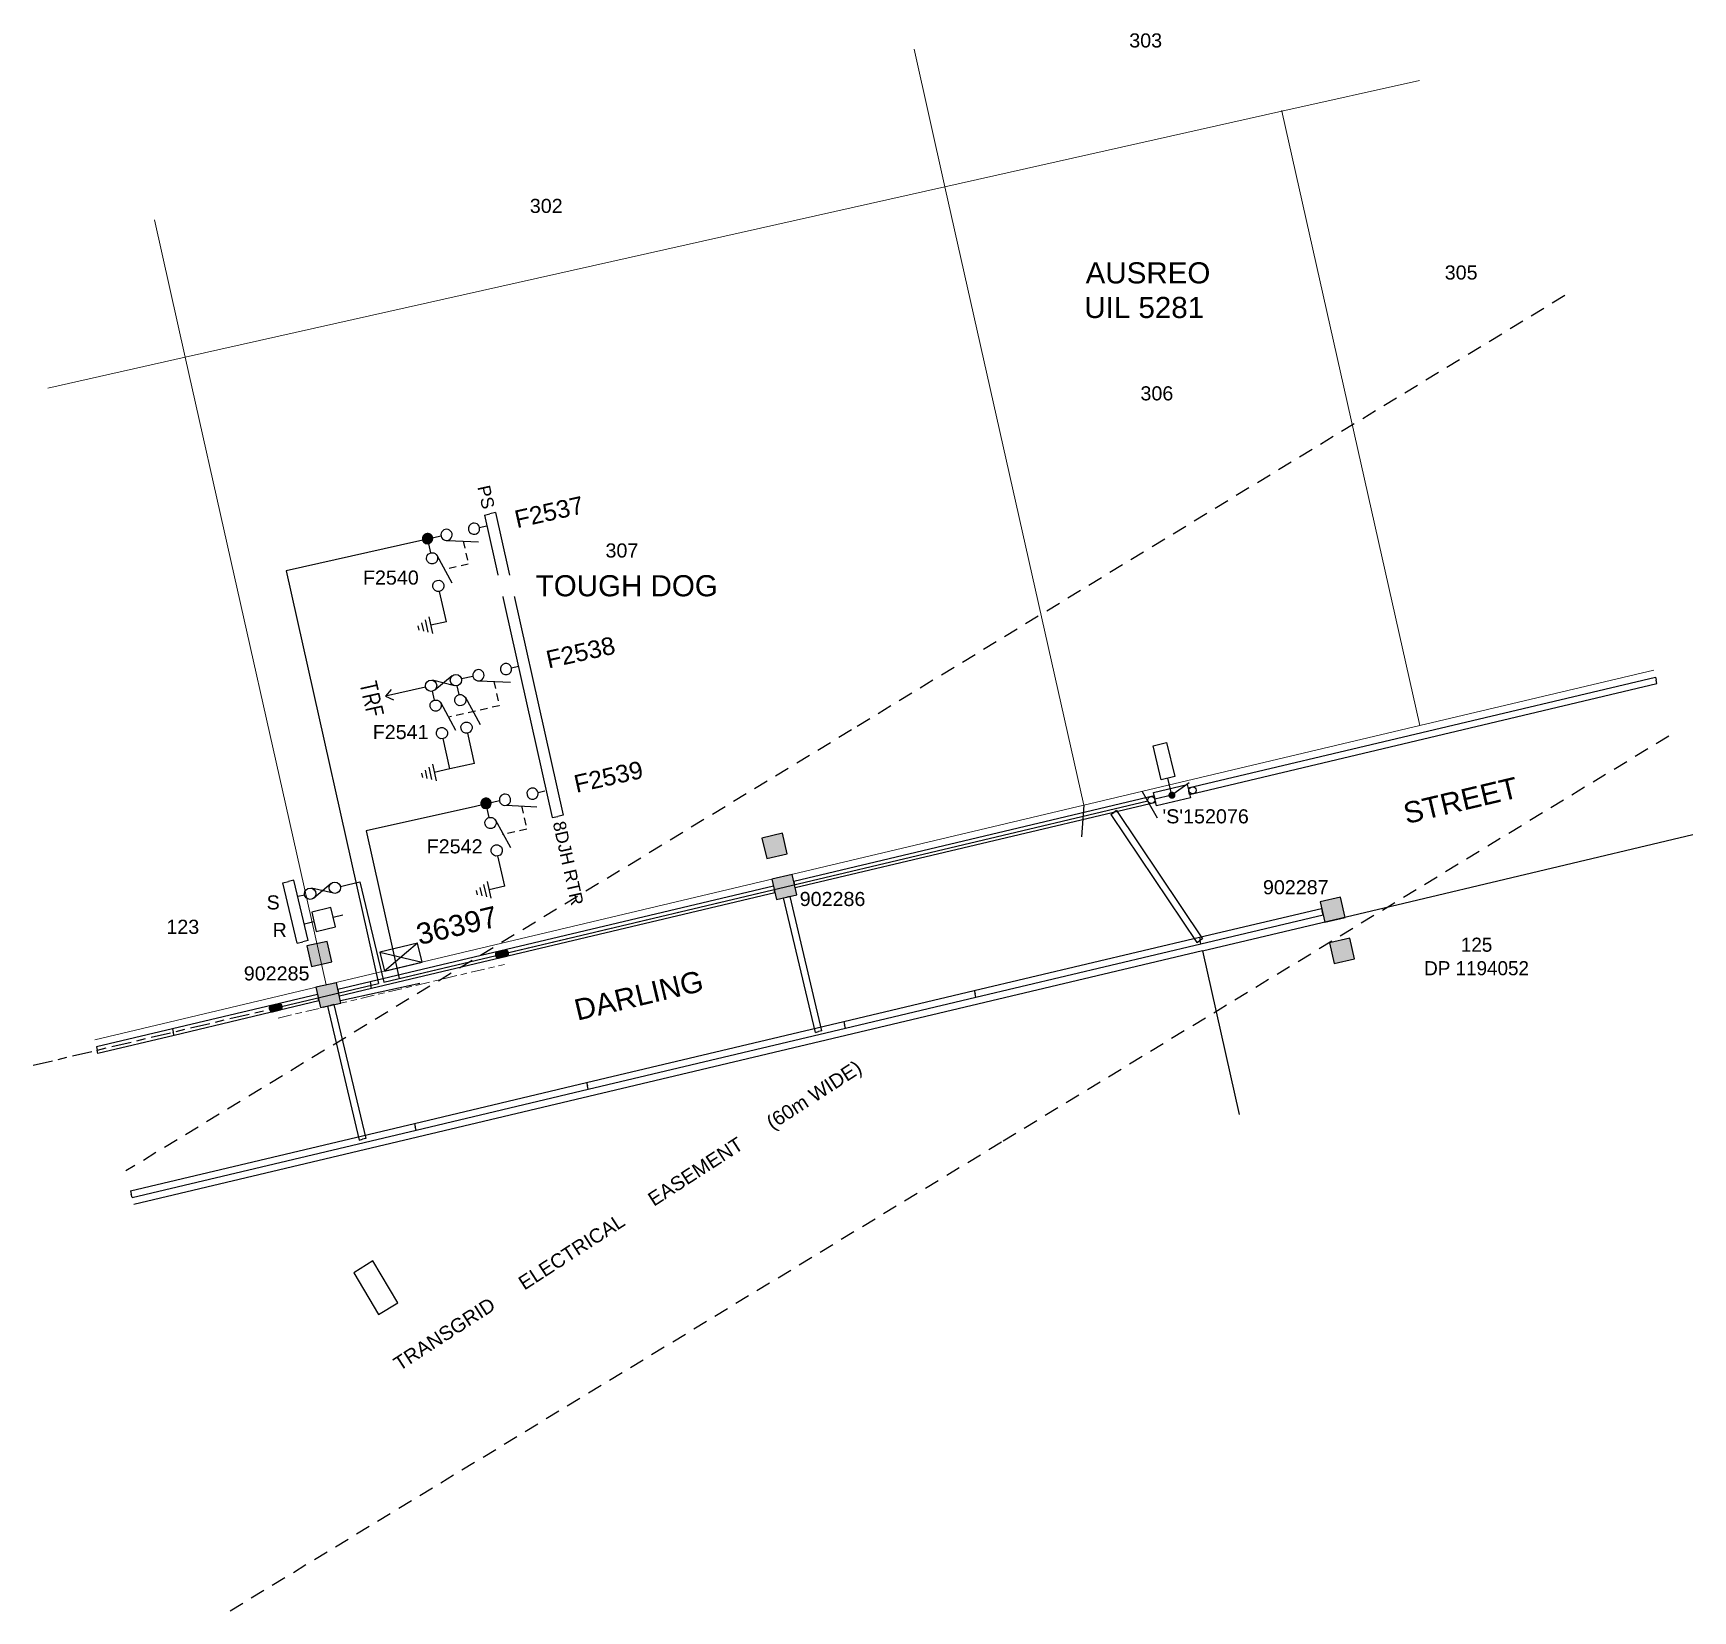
# Model space of a CAD drawing. Header units: metres. Extents: x 299462 to 299698, y 6267135 to 6267359.
import ezdxf
from ezdxf.enums import TextEntityAlignment as Align

# ---------------------------------------------------------------- set-up
doc = ezdxf.new("R2010")
doc.units = ezdxf.units.M
doc.header["$LTSCALE"] = 0.7
for name, pattern in [('A', [0]), ('Cable Exist UG', [8.2, 4, -1.2, 1.8, -1.2]), ('CENTERX2', [101.6, 63.5, -12.7, 12.7, -12.7]), ('Dash', [5, 3, -2]), ('DASHED', [19.05, 12.7, -6.35]), ('HIDDEN', [9.525, 6.35, -3.175])]:
    doc.linetypes.add(name, pattern=pattern)
doc.layers.get('0').update_dxf_attribs({"color": 6})
for name, color, linetype in [('_User Miscellaneous1', 3, 'Continuous'), ('_User Miscellaneous10', 8, 'Continuous'), ('_User Miscellaneous4', 7, 'Continuous'), ('_User Miscellaneous6', 7, 'Continuous'), ('_User Miscellaneous7', 150, 'Continuous'), ('_User Miscellaneous8', 7, 'Continuous'), ('_User Miscellaneous9', 8, 'Continuous'), ('_User_HV_Exist', 7, 'Continuous'), ('Cadastre Developer_SP_EXT', 4, 'Continuous'), ('Cadastre Easements_SP_EXT', 4, 'Continuous'), ('Cadastre Land Parcels_SP_EXT', 4, 'Continuous'), ('Cadastre Other Property_SP_EXT', 4, 'HIDDEN'), ('Cadastre Roads_SP_EXT', 4, 'Continuous'), ('Duct_SP_EXT', 4, 'Continuous'), ('Equip_HV_NEW', 1, 'Continuous'), ('Equip_LV_MOD', 5, 'Continuous'), ('Equip_LV_NEW', 5, 'Continuous'), ('Equip_SP_HV_NEW', 7, 'Continuous'), ('Mains_HV_MOD', 1, 'Continuous'), ('Mains_HV_NEW_U72', 2, 'Continuous'), ('Mains_LV_NEW_T84', 2, 'Continuous'), ('Sub_SP_NEW', 2, 'Continuous'), ('SupportsUG_SP_LV_NEW', 2, 'Continuous'), ('SupportsUG_SP_LV_SL_EXT', 7, 'Continuous'), ('Trench_SP_NEW', 2, 'Continuous'), ('UG_Details_SP_MISC', 7, 'Continuous')]:
    doc.layers.add(name, color=color, linetype=linetype)
doc.layers.add('_User Notes', color=7, linetype='Continuous', plot=False)
doc.layers.add('Features_HIDE', color=1, linetype='Continuous', plot=False)
doc.styles.add('ARIAL', font='arial.ttf', dxfattribs={"height": 2})
doc.styles.add('COLUMN_LABEL', font='arial.ttf')
doc.styles.add('Dot', font='dotfont.shx', dxfattribs={"height": 2})
doc.styles.add('iecARIAL', font='arial.ttf', dxfattribs={"height": 2})
doc.styles.add('IESYMBOL1', font='isocp.shx')
doc.styles.add('POLE_LABEL', font='arial.ttf')
doc.styles.get("Standard").update_dxf_attribs({"font": 'arial.ttf'})
doc.styles.add('style1', font='iso3098b.shx')
doc.styles.add('SWG_LABEL', font='arial.ttf')
doc.styles.add('SWITCH_LABEL', font='arial.ttf', dxfattribs={"height": 2.5})
doc.linetypes.add('Cable New UG', pattern='A,8,-1,["x",style1,S=3.5,R=0,X=0.35,Y=-1],-3.5', length=12.5)
doc.linetypes.add('IE Trench HV', pattern='A,8,-2,["/",style1,S=2.5,R=0,X=0.1,Y=-1],-4.5', length=14.5)

# ---------------------------------------------------------------- blocks, each defined once
blk = doc.blocks.new('*U27')
at = {"layer": '_User Miscellaneous7'}
blk.add_hatch(color=256, dxfattribs=at).paths.add_polyline_path([(-7.49, 1.48), (-7.49, -1.49), (-4.51, -1.49), (-4.51, 1.48)])
at = {"layer": '_User Miscellaneous8'}
blk.add_hatch(color=256, dxfattribs=at).paths.add_polyline_path([(-1.49, 1.48), (-1.49, -1.49), (1.48, -1.49), (1.48, 1.48)])
at = {"layer": '_User Miscellaneous7'}
blk.add_lwpolyline([(-7.49, -1.49), (-4.51, -1.49), (-4.51, 1.48), (-7.49, 1.48)], close=True, dxfattribs=at)
at = {"layer": '_User Miscellaneous8'}
blk.add_lwpolyline([(-1.49, -1.49), (1.48, -1.49), (1.48, 1.48), (-1.49, 1.48)], close=True, dxfattribs=at)
at = {"flags": 9}
for tag, style, p in [('STRUCTURE_PLANT_NUMBER', 'POLE_LABEL', (1.81, 0.03)), ('STREET_CODE', 'COLUMN_LABEL', (1.81, -0.2))]:
    blk.add_attdef(tag, text='', height=0.2, dxfattribs=dict(at, style=style)).set_placement(p, align=Align.MIDDLE_LEFT)
at = {"flags": 1}
blk.add_attdef('Z', (1.81, -2.35), '', height=0.2, dxfattribs=at)
at = {"flags": 9}
for tag, p in [('COLUMN_TYPE', (1.81, -0.4)), ('OWNED_BY', (1.81, -0.6)), ('STATE', (1.81, -0.8)), ('USAGE', (1.81, -1)), ('STREETNAME', (1.81, -1.6)), ('SUBURB', (1.81, -1.8)), ('LEGEND', (1.81, -1.2)), ('LOCATION', (1.81, -1.4)), ('NOTES', (1.81, -2))]:
    blk.add_attdef(tag, text='', height=0.2, dxfattribs=at).set_placement(p, align=Align.MIDDLE_LEFT)
at = {"layer": '_User Miscellaneous6', "style": 'ARIAL', "flags": 8}
blk.add_attdef('ASSET_NUM', text='', height=2, dxfattribs=at).set_placement((2, 2), align=Align.MIDDLE_LEFT)
blk = doc.blocks.new('SUB_PADMOUNT_NEW')
for p, q in [((0, 1.375), (5.5, -1.375)), ((5.5, 1.375), (0, -1.375))]:
    blk.add_line(p, q)
blk.add_lwpolyline([(0, -1.375), (5.5, -1.375), (5.5, 1.375), (0, 1.375)], close=True)
for tag, height, flags, p in [('ASSET_NUM', 3, 8, (5.84, 2.545)), ('STREET_CODE', 0.2, 9, (5.34, 0.545)), ('OPERATING_VOLTAGE', 0.2, 9, (5.34, 0.145)), ('ORIENTATION', 0.2, 9, (5.34, -0.055)), ('NO_PHASES', 0.2, 9, (5.34, 0.345)), ('OWNED_BY', 0.2, 9, (5.34, -0.255)), ('OPERATED_BY', 0.2, 9, (5.34, -0.455)), ('SECONDARY_VOLTAGE', 0.2, 9, (5.34, -1.055)), ('STATE', 0.2, 9, (5.34, -1.255)), ('SUBSTATION_TYPE', 0.2, 9, (5.34, -1.655)), ('SUBURB', 0.2, 9, (5.34, -2.255)), ('STREETNAME', 0.2, 9, (5.34, -2.455)), ('CONSTRUCTED_VOLTAGE', 0.2, 9, (5.34, -0.855)), ('USAGE', 0.2, 9, (5.34, -1.855)), ('MAINTAINED_BY', 0.2, 9, (5.34, -0.655)), ('PARENT', 0.2, 9, (5.34, -1.455)), ('LEGEND', 0.2, 9, (5.34, -2.055)), ('Z', 0.2, 1, (5.34, -3.055)), ('LOCATION', 0.2, 9, (5.34, -2.655)), ('NOTES', 0.2, 9, (5.34, -2.855))]:
    blk.add_attdef(tag, text='', height=height, dxfattribs=dict(flags=flags)).set_placement(p, align=Align.MIDDLE_LEFT)
blk = doc.blocks.new('*U25')
at = {"lineweight": -3}
blk.add_lwpolyline([(-2.48, 2.49), (2.47, 2.49), (2.47, 0.51), (-2.48, 0.51)], close=True, dxfattribs=at)
for tag, flags, p in [('STREET_CODE', 9, (1.5, 3.5)), ('OWNED_BY', 9, (1.5, 3.3)), ('OPERATED_BY', 9, (1.5, 3.1)), ('STATE', 9, (1.5, 2.7)), ('SUPPORT_TYPE', 9, (1.5, 2.5)), ('MAINTAINED_BY', 9, (1.5, 2.9)), ('USAGE', 9, (1.5, 2.3)), ('SUBURB', 9, (1.5, 1.7)), ('STREETNAME', 9, (1.5, 1.5)), ('Z', 1, (1.5, 0.9)), ('LEGEND', 9, (1.5, 2.1)), ('PARENT', 9, (1.5, 1.9)), ('LOCATION', 9, (1.5, 1.3)), ('NOTES', 9, (1.5, 1.1))]:
    blk.add_attdef(tag, text='', height=0.2, dxfattribs=dict(flags=flags)).set_placement(p, align=Align.MIDDLE_LEFT)
at = {"layer": '_User Miscellaneous4', "style": 'ARIAL', "flags": 8}
blk.add_attdef('ASSET_NUM', text='', height=2, dxfattribs=at).set_placement((2, 5.5), align=Align.MIDDLE_LEFT)
blk = doc.blocks.new('*U49')
for p, q in [((-1.6, 0), (-1.6, 44)), ((-1.6, 44), (-0.8, 44)), ((0, 44), (-0.8, 44)), ((0, 0), (0, 44)), ((-1.6, 0), (-0.8, 0)), ((0, 0), (-0.8, 0))]:
    blk.add_line(p, q)
at = {"style": 'ARIAL'}
blk.add_attdef('SWG_TYPE', text='', height=1.8, rotation=90, dxfattribs=at).set_placement((-0.8, 44.74), align=Align.MIDDLE_LEFT)
blk.add_attdef('SUB_TYPE', text='', height=1.8, rotation=90, dxfattribs=at).set_placement((-0.8, -0.76), align=Align.MIDDLE_RIGHT)
blk = doc.blocks.new('SWG_SIE_TRF_NOES_NEW')
for p, q in [((7.01, 0.8), (2.79, 1.95)), ((14.68, 0), (20.54, 0))]:
    blk.add_line(p, q)
for points in [[(2.2, 0.01), (1.2, 0.01)], [(19.54, -0.75), (20.54, 0), (19.54, 0.75)], [(7.8, 0), (9.45, 0)]]:
    blk.add_lwpolyline(points)
for points in [[(3, -0.79, 1), (3, 0.81, 1)], [(7, -0.8, 1), (7, 0.8, 1)]]:
    blk.add_lwpolyline(points, format="xyb", close=True)
at = {"flags": 1}
blk.add_attdef('Z', (0, 0), '', height=0.2, dxfattribs=at)
at = {"style": 'SWITCH_LABEL', "flags": 9}
blk.add_attdef('STREET_CODE', text='', height=0.2, dxfattribs=at).set_placement((0, -0.2), align=Align.MIDDLE_LEFT)
at = {"flags": 9}
for tag, p in [('ORIENTATION', (0, -0.4)), ('SUBURB', (0, -1)), ('STREETNAME', (0, -1.2)), ('PARENT', (0, -0.6)), ('USAGE', (0, -0.8)), ('LOCATION', (0, -1.4)), ('NOTES', (0, -1.6))]:
    blk.add_attdef(tag, text='', height=0.2, dxfattribs=at).set_placement(p, align=Align.MIDDLE_LEFT)
blk = doc.blocks.new('SWG_FUSE_NEW')
for points in [[(4.04, 0.73), (1.16, -0.72)], [(4.05, -0.71), (1.16, 0.72)]]:
    blk.add_lwpolyline(points)
for centre in [(0.8, 0), (4.4, 0.01)]:
    blk.add_circle(centre, 0.8)
at = {"style": 'SWITCH_LABEL', "flags": 8}
blk.add_attdef('ASSET_NUM', text='', height=2.5, rotation=179.9544, dxfattribs=at).set_placement((-2.4, 0), align=Align.MIDDLE_LEFT)
for tag, p, flags in [('Z', (0, 0), 1), ('ORIENTATION', (0.04, -4.4), 9), ('USAGE', (0.04, -5.4), 9)]:
    blk.add_attdef(tag, p, '', height=0.2, dxfattribs=dict(flags=flags))
at = {"flags": 9}
for tag, p in [('SUBURB', (0, -2.2)), ('STREETNAME', (0, -2.4)), ('PARENT', (0, -1.6))]:
    blk.add_attdef(tag, text='', height=0.2, dxfattribs=at).set_placement(p, align=Align.MIDDLE_LEFT)
blk = doc.blocks.new('*U50')
at = {"linetype": 'CENTERX2'}
blk.add_blockref('SWG_SIE_TRF_NOES_NEW', (0, 0), dxfattribs=at)
at = {"linetype": 'CENTERX2', "rotation": 180}
blk.add_blockref('SWG_FUSE_NEW', (14.68, 0), dxfattribs=at)
at = {"style": 'IESYMBOL1'}
blk.add_text('TRF', height=2.5, rotation=89.9826, dxfattribs=at).set_placement((22.51, -0.05), align=Align.MIDDLE_CENTER)
blk = doc.blocks.new('SWG_SIE_ES_NEW')
for p, q in [((-6.1, 0.75), (-1.8, 1.97)), ((2.22, -2.29), (4.62, -2.29)), ((2.52, -2.89), (4.32, -2.89)), ((2.83, -3.49), (4.03, -3.49)), ((3.13, -4.09), (3.73, -4.09))]:
    blk.add_line(p, q)
at = {"const_width": 0.8, "flags": 128}
blk.add_lwpolyline([(-9.09, -0.02, 1), (-8.29, -0.02, 1)], format="xyb", close=True, dxfattribs=at)
for points in [[(-5.79, -0.82, -1), (-5.79, 0.78, -1)], [(-1.79, -0.81, -1), (-1.79, 0.79, -1)]]:
    blk.add_lwpolyline(points, format="xyb", close=True)
for points in [[(-6.59, -0.02), (-7.89, -0.02)], [(3.42, -0.01), (-0.99, -0.01)], [(3.42, -0.01), (3.42, -2.29)]]:
    blk.add_lwpolyline(points)
at = {"flags": 1}
blk.add_attdef('Z', (0, 0), '', height=0.2, dxfattribs=at)
at = {"style": 'ARIAL', "flags": 8}
blk.add_attdef('ASSET_NUM', text='', height=2, dxfattribs=at).set_placement((-1.81, -3.15), align=Align.MIDDLE_CENTER)
at = {"style": 'SWITCH_LABEL', "flags": 9}
blk.add_attdef('STREET_CODE', text='', height=0.2, dxfattribs=at).set_placement((0, -0.2), align=Align.MIDDLE_LEFT)
at = {"flags": 9}
for tag, p in [('ORIENTATION', (0, -0.4)), ('SUBURB', (0, -1)), ('STREETNAME', (0, -1.2)), ('PARENT', (0, -0.6)), ('USAGE', (0, -0.8)), ('LOCATION', (0, -1.4)), ('NOTES', (0, -1.6))]:
    blk.add_attdef(tag, text='', height=0.2, dxfattribs=at).set_placement(p, align=Align.MIDDLE_LEFT)
blk = doc.blocks.new('SWG_SIE_SU_NEW')
blk.add_line((5.81, 0.79), (1.59, 1.94))
at = {"linetype": 'A', "lineweight": 0}
for p, q in [((7.98, 0.35), (7.98, -0.37)), ((8.18, -0.58), (8.18, 0.56)), ((8.38, 0.66), (8.38, -0.68)), ((8.58, -0.71), (8.58, 0.69)), ((8.78, 0.66), (8.78, -0.68)), ((8.98, -0.59), (8.98, 0.56)), ((9.18, 0.35), (9.18, -0.38))]:
    blk.add_line(p, q, dxfattribs=at)
at = {"linetype": 'Dash', "ltscale": 0.5}
blk.add_lwpolyline([(3.7, 1.36), (3.7, 4.73), (7.22, 4.73)], dxfattribs=at)
for points in [[(1, 0), (0, 0)], [(6.6, -0.01), (10.1, -0.01)]]:
    blk.add_lwpolyline(points)
for points in [[(1.8, -0.8, 1), (1.8, 0.8, 1)], [(5.8, -0.81, 1), (5.8, 0.79, 1)]]:
    blk.add_lwpolyline(points, format="xyb", close=True)
at = {"linetype": 'A', "lineweight": 0}
blk.add_circle((8.58, -0.01), 0.7, dxfattribs=at)
at = {"style": 'SWG_LABEL', "flags": 8}
blk.add_attdef('ASSET_NUM', text='', height=2, rotation=179.9544, dxfattribs=at).set_placement((-2.4, 0.01), align=Align.MIDDLE_LEFT)
at = {"flags": 1}
blk.add_attdef('Z', (0, 0), '', height=0.2, dxfattribs=at)
at = {"style": 'SWITCH_LABEL', "flags": 9}
blk.add_attdef('STREET_CODE', text='', height=0.2, dxfattribs=at).set_placement((0, 0), align=Align.MIDDLE_LEFT)
at = {"flags": 9}
for tag, p in [('OPERATED_BY', (-0.01, -1.84)), ('ORIENTATION', (0, -0.2)), ('SUBURB', (0, -0.8)), ('STREETNAME', (0, -1)), ('OWNED_BY', (0, -1.62)), ('MAINTAINED_BY', (-0.01, -2.05)), ('PARENT', (0, -0.4)), ('USAGE', (0, -0.6)), ('LOCATION', (0, -1.2)), ('NOTES', (0, -1.4))]:
    blk.add_attdef(tag, text='', height=0.2, dxfattribs=at).set_placement(p, align=Align.MIDDLE_LEFT)
blk = doc.blocks.new('*U26')
for p, q in [((-6.1, 4.33), (-1.8, 5.55)), ((-6.1, 0.75), (-1.8, 1.97)), ((2.22, -2.29), (4.62, -2.29)), ((2.52, -2.89), (4.32, -2.89)), ((2.83, -3.49), (4.03, -3.49)), ((3.13, -4.09), (3.73, -4.09))]:
    blk.add_line(p, q)
at = {"linetype": 'Dash', "ltscale": 0.5, "flags": 128}
blk.add_lwpolyline([(-7.34, 8.78), (-3.81, 8.78), (-3.79, 1.4)], dxfattribs=at)
for points in [[(-6.59, 3.56), (-7.89, 3.56)], [(3.42, 3.57), (-0.99, 3.57)], [(3.42, 3.57), (3.42, -0.01)], [(-6.59, -0.02), (-7.89, -0.02)], [(3.42, -0.01), (-0.99, -0.01)], [(3.42, -0.01), (3.42, -2.29)]]:
    blk.add_lwpolyline(points)
for points in [[(-5.79, 2.76, -1), (-5.79, 4.36, -1)], [(-1.79, 2.77, -1), (-1.79, 4.37, -1)], [(-5.79, -0.82, -1), (-5.79, 0.78, -1)], [(-1.79, -0.81, -1), (-1.79, 0.79, -1)]]:
    blk.add_lwpolyline(points, format="xyb", close=True)
at = {"flags": 1}
blk.add_attdef('Z', (0, 0), '', height=0.2, dxfattribs=at)
at = {"style": 'ARIAL', "flags": 8}
blk.add_attdef('ASSET_NUM', text='', height=2, dxfattribs=at).set_placement((-1.81, -3.15), align=Align.MIDDLE_CENTER)
at = {"style": 'SWITCH_LABEL', "flags": 9}
blk.add_attdef('STREET_CODE', text='', height=0.2, dxfattribs=at).set_placement((0, -0.2), align=Align.MIDDLE_LEFT)
at = {"flags": 9}
for tag, p in [('ORIENTATION', (0, -0.4)), ('SUBURB', (0, -1)), ('STREETNAME', (0, -1.2)), ('PARENT', (0, -0.6)), ('USAGE', (0, -0.8)), ('LOCATION', (0, -1.4)), ('NOTES', (0, -1.6))]:
    blk.add_attdef(tag, text='', height=0.2, dxfattribs=at).set_placement(p, align=Align.MIDDLE_LEFT)
blk = doc.blocks.new('HV_STJ_NEW')
blk.add_hatch(color=256).paths.add_polyline_path([(0.59, -0.45), (-0.59, -0.45, -0.414214), (-0.91, -0.13), (-0.91, 0.13, -0.414214), (-0.59, 0.45), (0.59, 0.45, -0.414214), (0.91, 0.13), (0.91, -0.13, -0.414214)])
blk.add_lwpolyline([(-0.91, 0.13), (-0.91, -0.13, 0.414214), (-0.59, -0.45), (0.59, -0.45, 0.414214), (0.91, -0.13), (0.91, 0.13, 0.414214), (0.59, 0.45), (-0.59, 0.45, 0.414214)], format="xyb", close=True)
for tag, flags, p in [('ORIENTATION', 9, (1.5, 0)), ('OWNED_BY', 9, (1.5, -0.8)), ('OPERATED_BY', 9, (1.5, -1)), ('TYPE', 9, (1.5, -1.4)), ('OPERATING_VOLTAGE', 9, (1.5, -1.6)), ('CONSTRUCTED_VOLTAGE', 9, (1.5, -1.8)), ('Z', 1, (1.5, -2.2)), ('USAGE', 9, (1.5, -0.2)), ('LEGEND', 9, (1.5, -0.4)), ('NOTES', 9, (1.5, -0.6)), ('MAINTAINED_BY', 9, (1.5, -1.2)), ('NUMBER_OF_PHASES', 9, (1.5, -2))]:
    blk.add_attdef(tag, text='', height=0.2, dxfattribs=dict(flags=flags)).set_placement(p, align=Align.MIDDLE_LEFT)
blk = doc.blocks.new('*U53')
at = {"layer": '_User Miscellaneous7'}
blk.add_lwpolyline([(0.99, 6.46), (0.99, 1.51), (-0.99, 1.51), (-0.99, 6.46)], close=True, dxfattribs=at)
at = {"layer": '_User Miscellaneous7', "flags": 128}
for points in [[(0, -0.99), (0, 1.51)], [(2.77, 0.16), (0, -0.99)], [(0, -0.99), (-2.5, -0.99)]]:
    blk.add_lwpolyline(points, dxfattribs=at)
at = {"layer": '_User Miscellaneous7', "const_width": 0.5, "flags": 128}
blk.add_lwpolyline([(-0.25, -1.02, 1), (0.25, -0.96, 1)], format="xyb", close=True, dxfattribs=at)
at = {"layer": '_User Miscellaneous7'}
for centre in [(-3, -0.99), (3, -0.99)]:
    blk.add_circle(centre, 0.5, dxfattribs=at)
blk = doc.blocks.new('CIRCUIT_BREAKER_NEW')
for points in [[(1.4, 0), (0, 0)], [(4.2, 0), (5.6, 0)]]:
    blk.add_lwpolyline(points)
blk.add_lwpolyline([(4.2, -1.4), (4.2, 1.4), (1.4, 1.4), (1.4, -1.4)], close=True)
at = {"flags": 1}
for tag, p in [('ASSET_NUM', (-4.19, 2.2)), ('ORIENTATION', (-4.19, 2.93)), ('USAGE', (-4.19, 3.31)), ('LOCATION', (-4.19, 1.83)), ('NOTES', (-4.19, 1.39)), ('Z', (0, 0))]:
    blk.add_attdef(tag, p, '', height=0.2, dxfattribs=at)
blk.add_attdef('STATE', (-4.2, 1), '', height=0.2)
blk = doc.blocks.new('LV_UG_DFUSE_CLOSED_NEW')
for points in [[(1, 0), (0, 0)], [(5.04, 0.73), (2.16, -0.72)], [(5.05, -0.71), (2.16, 0.72)], [(6.2, 0.01), (7.2, 0.01)]]:
    blk.add_lwpolyline(points)
for centre in [(1.8, 0), (5.4, 0.01)]:
    blk.add_circle(centre, 0.8)
for tag, flags, p in [('ACTUAL_STATUS', 9, (1.5, 0)), ('CONSTRUCTED_VOLTAGE', 9, (1.5, -0.2)), ('OPERATED_BY', 9, (1.5, -0.6)), ('OWNED_BY', 9, (1.5, -1)), ('OPERATING_VOLTAGE', 9, (1.5, -1.2)), ('ORIENTATION', 9, (1.5, -1.4)), ('STATE', 9, (1.5, -1.6)), ('SWITCH_TYPE', 9, (1.5, -1.8)), ('Z', 1, (1.5, -2.4)), ('NO_PHASES', 9, (1.5, -0.4)), ('MAINTAINED_BY', 9, (1.5, -0.8)), ('USAGE', 9, (1.5, -2)), ('NOTES', 9, (1.5, -2.2))]:
    blk.add_attdef(tag, text='', height=0.2, dxfattribs=dict(flags=flags)).set_placement(p, align=Align.MIDDLE_LEFT)

msp = doc.modelspace()

# ---------------------------------------------------------------- linework, layer by layer
at = {"layer": '_User Miscellaneous9'}
for p, q in [((299619.6, 6267251.58), (299621.75, 6267247.83)), ((299611.31, 6267249.61), (299610.97, 6267245.12))]:
    msp.add_line(p, q, dxfattribs=at)
at = {"layer": '_User Notes', "lineweight": 9}
msp.add_line((299490.28, 6267284.34), (299498.08, 6267249.61), dxfattribs=at)
at = {"layer": '_User_HV_Exist', "linetype": 'Cable Exist UG', "lineweight": 9}
msp.add_line((299528.75, 6267228.49), (299579.21, 6267240.46), dxfattribs=at)
at = {"layer": '_User_HV_Exist', "linetype": 'Cable Exist UG'}
msp.add_line((299462.22, 6267212.71), (299496.64, 6267220.87), dxfattribs=at)
at = {"layer": 'Cadastre Developer_SP_EXT', "lineweight": 9}
for p, q in [((299591.62, 6267337.38), (299587.24, 6267356.89)), ((299639.43, 6267348.1), (299658.95, 6267352.48)), ((299591.62, 6267337.38), (299639.43, 6267348.1)), ((299639.43, 6267348.1), (299658.99, 6267260.92)), ((299611.31, 6267249.61), (299591.62, 6267337.38)), ((299483.81, 6267313.19), (299479.43, 6267332.7)), ((299464.3, 6267308.81), (299483.81, 6267313.19)), ((299483.81, 6267313.19), (299490.28, 6267284.34)), ((299658.99, 6267260.92), (299692.21, 6267268.8)), ((299611.31, 6267249.61), (299658.99, 6267260.92)), ((299498.08, 6267249.61), (299503.8, 6267224.11)), ((299503.8, 6267224.11), (299611.31, 6267249.61)), ((299470.96, 6267216.32), (299503.8, 6267224.11))]:
    msp.add_line(p, q, dxfattribs=at)
at = {"layer": 'Cadastre Developer_SP_EXT'}
for p, q in [((299653.96, 6267235.06), (299697.75, 6267245.44)), ((299628.17, 6267228.94), (299653.96, 6267235.06)), ((299628.17, 6267228.94), (299476.49, 6267192.97)), ((299628.17, 6267228.94), (299633.35, 6267205.72))]:
    msp.add_line(p, q, dxfattribs=at)
msp.add_point((299639.43, 6267348.1), dxfattribs=at)
msp.add_point((299639.43, 6267348.1), dxfattribs=at)
at = {"layer": 'Cadastre Easements_SP_EXT', "linetype": 'Dash'}
for points in [[(299679.6, 6267321.94), (299578.35, 6267260.3), (299475.37, 6267197.71)], [(299490.17, 6267135.3), (299599.87, 6267201.98), (299694.41, 6267259.52)]]:
    msp.add_lwpolyline(points, dxfattribs=at)
at = {"layer": 'Cadastre Other Property_SP_EXT', "linetype": 'DASHED'}
for p, q in [((299510.43, 6267184.96), (299507.71, 6267183.25)), ((299507.71, 6267183.25), (299511.21, 6267177.34)), ((299513.96, 6267179.01), (299510.43, 6267184.96)), ((299511.21, 6267177.34), (299513.96, 6267179.01))]:
    msp.add_line(p, q, dxfattribs=at)
at = {"layer": 'Duct_SP_EXT'}
for p, q in [((299621.31, 6267250.93), (299570.16, 6267238.8)), ((299621.53, 6267250), (299570.38, 6267237.87)), ((299615.96, 6267248.85), (299615.57, 6267248.58)), ((299615.96, 6267248.85), (299628.16, 6267230.65)), ((299621.31, 6267250.93), (299621.42, 6267250.47)), ((299621.53, 6267250), (299621.42, 6267250.47)), ((299615.17, 6267248.32), (299615.57, 6267248.58)), ((299615.17, 6267248.32), (299627.36, 6267230.12)), ((299567.27, 6267238.12), (299510.03, 6267224.54)), ((299567.49, 6267237.18), (299510.25, 6267223.61)), ((299567.27, 6267238.12), (299567.38, 6267237.65)), ((299567.49, 6267237.18), (299567.38, 6267237.65)), ((299570.16, 6267238.8), (299570.27, 6267238.33)), ((299570.38, 6267237.87), (299570.27, 6267238.33)), ((299627.72, 6267230.87), (299645.06, 6267234.98)), ((299645.06, 6267234.98), (299645.17, 6267234.51)), ((299627.94, 6267229.94), (299645.28, 6267234.05)), ((299645.28, 6267234.05), (299645.17, 6267234.51)), ((299595.78, 6267223.3), (299627.72, 6267230.87)), ((299627.36, 6267230.12), (299627.76, 6267230.39)), ((299627.72, 6267230.87), (299627.83, 6267230.4)), ((299627.72, 6267230.87), (299627.83, 6267230.4)), ((299628.16, 6267230.65), (299627.76, 6267230.39)), ((299627.94, 6267229.94), (299627.83, 6267230.4)), ((299627.94, 6267229.94), (299627.83, 6267230.4)), ((299596.01, 6267222.36), (299627.94, 6267229.94)), ((299510.03, 6267224.54), (299505.45, 6267223.46)), ((299505.45, 6267223.46), (299505.56, 6267222.99)), ((299505.67, 6267222.52), (299505.56, 6267222.99)), ((299510.25, 6267223.61), (299505.67, 6267222.52)), ((299510.03, 6267224.54), (299510.14, 6267224.07)), ((299510.25, 6267223.61), (299510.14, 6267224.07)), ((299577.27, 6267218.91), (299595.78, 6267223.3)), ((299595.78, 6267223.3), (299595.89, 6267222.83)), ((299502.56, 6267222.77), (299481.99, 6267217.89)), ((299502.78, 6267221.84), (299482.21, 6267216.96)), ((299502.56, 6267222.77), (299502.67, 6267222.3)), ((299502.78, 6267221.84), (299502.67, 6267222.3)), ((299577.49, 6267217.97), (299596.01, 6267222.36)), ((299596.01, 6267222.36), (299595.89, 6267222.83)), ((299540.76, 6267210.25), (299577.27, 6267218.91)), ((299577.27, 6267218.91), (299577.38, 6267218.44)), ((299577.27, 6267218.91), (299577.38, 6267218.44)), ((299577.49, 6267217.97), (299577.38, 6267218.44)), ((299577.49, 6267217.97), (299577.38, 6267218.44)), ((299481.99, 6267217.89), (299471.19, 6267215.33)), ((299482.21, 6267216.96), (299471.41, 6267214.4)), ((299481.99, 6267217.89), (299482.1, 6267217.43)), ((299482.21, 6267216.96), (299482.1, 6267217.43)), ((299540.99, 6267209.31), (299577.49, 6267217.97)), ((299471.19, 6267215.33), (299471.3, 6267214.86)), ((299471.41, 6267214.4), (299471.3, 6267214.86)), ((299516.33, 6267204.45), (299540.76, 6267210.25)), ((299516.55, 6267203.52), (299540.99, 6267209.31)), ((299540.76, 6267210.25), (299540.87, 6267209.78)), ((299540.99, 6267209.31), (299540.87, 6267209.78)), ((299476.04, 6267194.9), (299516.33, 6267204.45)), ((299516.33, 6267204.45), (299516.44, 6267203.99)), ((299516.33, 6267204.45), (299516.44, 6267203.99)), ((299476.26, 6267193.96), (299516.55, 6267203.52)), ((299516.55, 6267203.52), (299516.44, 6267203.99)), ((299516.55, 6267203.52), (299516.44, 6267203.99)), ((299476.04, 6267194.9), (299476.15, 6267194.43)), ((299476.26, 6267193.96), (299476.15, 6267194.43))]:
    msp.add_line(p, q, dxfattribs=at)
at = {"layer": 'Equip_LV_MOD'}
for p, q in [((299497.67, 6267238.61), (299498.45, 6267238.79)), ((299499.7, 6267230.05), (299497.67, 6267238.61)), ((299499.23, 6267238.98), (299498.45, 6267238.79)), ((299501.26, 6267230.42), (299499.23, 6267238.98)), ((299499.7, 6267230.05), (299500.48, 6267230.23)), ((299501.26, 6267230.42), (299500.48, 6267230.23))]:
    msp.add_line(p, q, dxfattribs=at)
at = {"layer": 'Mains_HV_MOD', "color": 8, "linetype": 'Cable Exist UG', "lineweight": 9, "ltscale": 0.7, "flags": 128}
msp.add_lwpolyline([(299496.99, 6267219.41), (299514.5, 6267223.57), (299529.1, 6267227.03)], dxfattribs=at)
at = {"layer": 'Mains_HV_NEW_U72', "color": 2, "linetype": 'Cable New UG'}
for p, q in [((299514.16, 6267225.03), (299528.75, 6267228.49)), ((299496.64, 6267220.87), (299511.24, 6267224.33))]:
    msp.add_line(p, q, dxfattribs=at)
at = {"layer": 'Mains_HV_NEW_U72', "color": 2, "linetype": 'Cable New UG', "flags": 128}
for points in [[(299516.68, 6267287.04), (299498.1, 6267282.87), (299511.24, 6267224.33)], [(299524.98, 6267249.45), (299509.46, 6267245.97), (299514.16, 6267225.03)]]:
    msp.add_lwpolyline(points, dxfattribs=at)
at = {"layer": 'Mains_LV_NEW_T84', "color": 2, "linetype": 'Cable New UG', "flags": 128}
msp.add_lwpolyline([(299506.79, 6267238.32), (299508.59, 6267238.75), (299511.97, 6267224.51), (299620.42, 6267250.23)], dxfattribs=at)
at = {"layer": 'Trench_SP_NEW', "linetype": 'IE Trench HV', "flags": 128}
msp.add_lwpolyline([(299517.1, 6267224.31), (299505.82, 6267221.84)], dxfattribs=at)
at = {"layer": 'UG_Details_SP_MISC'}
for p, q in [((299626.12, 6267252.07), (299692.44, 6267267.8)), ((299692.44, 6267267.8), (299692.55, 6267267.34)), ((299626.34, 6267251.14), (299692.66, 6267266.87)), ((299692.66, 6267266.87), (299692.55, 6267267.34)), ((299626.12, 6267252.07), (299626.23, 6267251.61)), ((299626.34, 6267251.14), (299626.23, 6267251.61)), ((299568.69, 6267236.45), (299569.16, 6267236.56)), ((299573.22, 6267217.38), (299568.69, 6267236.45)), ((299569.63, 6267236.67), (299569.16, 6267236.56)), ((299574.16, 6267217.6), (299569.63, 6267236.67)), ((299503.97, 6267221.1), (299504.43, 6267221.21)), ((299503.97, 6267221.1), (299508.47, 6267202.1)), ((299504.9, 6267221.32), (299504.43, 6267221.21)), ((299504.9, 6267221.32), (299509.41, 6267202.32)), ((299573.22, 6267217.38), (299573.69, 6267217.49)), ((299574.16, 6267217.6), (299573.69, 6267217.49)), ((299508.47, 6267202.1), (299508.94, 6267202.21)), ((299509.41, 6267202.32), (299508.94, 6267202.21))]:
    msp.add_line(p, q, dxfattribs=at)

# ---------------------------------------------------------------- block references
at = {"layer": '_User Miscellaneous7', "rotation": 13.34180129450648}
msp.add_blockref('*U53', (299623.6, 6267252), dxfattribs=at)
at = {"layer": 'Equip_HV_NEW', "rotation": 192.6462984027275}
msp.add_blockref('*U49', (299526.25, 6267290.79), dxfattribs=at).add_auto_attribs({'SUB_TYPE': 'PS', 'SWG_TYPE': '8DJH RTR'})
at = {"layer": 'Equip_HV_NEW'}
ref = msp.add_blockref('SWG_SIE_SU_NEW', (299526.54, 6267289.24), dxfattribs=dict(at, rotation=192.6462984027275))
ref.add_attrib('ASSET_NUM', 'F2537', dxfattribs={"layer": '0', "height": 2.5, "rotation": 12.6007, "style": 'SWG_LABEL'}).set_placement((299530.6, 6267290.14), align=Align.MIDDLE_LEFT)
ref = msp.add_blockref('SWG_SIE_ES_NEW', (299520.12, 6267279), dxfattribs=dict(at, rotation=282.6462984027275))
ref.add_attrib('ASSET_NUM', 'F2540', dxfattribs={"layer": '0', "height": 2, "rotation": 360, "style": 'ARIAL'}).set_placement((299516.94, 6267281.92), align=Align.MIDDLE_RIGHT)
ref = msp.add_blockref('*U50', (299532.24, 6267269.6), dxfattribs=dict(at, rotation=192.6462984027275))
ref.add_attrib('ASSET_NUM', 'F2538', dxfattribs={"layer": '0', "height": 2.5, "rotation": 12.6007, "style": 'SWG_LABEL'}).set_placement((299535.07, 6267270.23), align=Align.MIDDLE_LEFT)
ref = msp.add_blockref('*U26', (299520.63, 6267258.1), dxfattribs=dict(at, rotation=282.6462984027275))
ref.add_attrib('ASSET_NUM', 'F2541', dxfattribs={"layer": '0', "height": 2, "rotation": 360, "style": 'ARIAL'}).set_placement((299514.37, 6267260), align=Align.MIDDLE_CENTER)
ref = msp.add_blockref('SWG_SIE_SU_NEW', (299534.84, 6267251.65), dxfattribs=dict(at, rotation=192.6462984027275))
ref.add_attrib('ASSET_NUM', 'F2539', dxfattribs={"layer": '0', "height": 2.5, "rotation": 12.6007, "style": 'SWG_LABEL'}).set_placement((299539.03, 6267252.58), align=Align.MIDDLE_LEFT)
ref = msp.add_blockref('SWG_SIE_ES_NEW', (299528.41, 6267241.45), dxfattribs=dict(at, rotation=282.6462984027275))
ref.add_attrib('ASSET_NUM', 'F2542', dxfattribs={"layer": '0', "height": 2, "rotation": 360, "style": 'ARIAL'}).set_placement((299525.99, 6267243.78), align=Align.MIDDLE_RIGHT)
at = {"layer": 'Equip_LV_NEW', "rotation": 13.3419443992561}
for name, p in [('LV_UG_DFUSE_CLOSED_NEW', (299499.78, 6267236.64)), ('CIRCUIT_BREAKER_NEW', (299500.71, 6267232.75))]:
    msp.add_blockref(name, p, dxfattribs=at)
at = {"layer": 'Equip_SP_HV_NEW', "rotation": 13.34194444761123}
for p in [(299528.75, 6267228.49), (299496.64, 6267220.87)]:
    msp.add_blockref('HV_STJ_NEW', p, dxfattribs=at)
at = {"layer": 'Sub_SP_NEW'}
ref = msp.add_blockref('SUB_PADMOUNT_NEW', (299511.75, 6267227.41), dxfattribs=dict(at, rotation=13.34194436836751))
ref.add_attrib('ASSET_NUM_001', '36397', (299517.02, 6267229.76), dxfattribs={"layer": 'Features_HIDE', "height": 3, "rotation": 13.3419})
at = {"layer": 'SupportsUG_SP_LV_NEW'}
ref = msp.add_blockref('*U25', (299623.48, 6267252.5), dxfattribs=dict(at, rotation=193.3419444536569))
ref.add_attrib('ASSET_NUM_001', "'S'152076", (299622.48, 6267247.04), dxfattribs={"layer": '_User Miscellaneous4', "height": 2, "style": 'ARIAL'})
at = {"layer": 'SupportsUG_SP_LV_SL_EXT'}
ref = msp.add_blockref('*U27', (299568.82, 6267238.01), dxfattribs=dict(at, rotation=283.30469145469))
ref.add_attrib('ASSET_NUM_001', '902286', (299571, 6267235.31), dxfattribs={"layer": '_User Miscellaneous6', "height": 2, "style": 'ARIAL'})
ref = msp.add_blockref('*U27', (299646.62, 6267234.8), dxfattribs=dict(at, rotation=102.731128422304))
ref.add_attrib('ASSET_NUM_001', '902287', (299636.74, 6267236.98), dxfattribs={"layer": '_User Miscellaneous6', "height": 2, "style": 'ARIAL'})
ref = msp.add_blockref('*U27', (299504.12, 6267222.66), dxfattribs=dict(at, rotation=282.3791304834976))
ref.add_attrib('ASSET_NUM_001', '902285', (299492.11, 6267224.75), dxfattribs={"layer": '_User Miscellaneous6', "height": 2, "style": 'ARIAL'})

# ---------------------------------------------------------------- texts
at = {"layer": '_User Miscellaneous1', "ltscale": 0.5, "insert": (299619.89, 6267320.23), "char_height": 2, "width": 57.0175, "attachment_point": 5, "style": 'ARIAL'}
msp.add_mtext('{\\H1.5x;\\C2;UIL 5281}', dxfattribs=at)
at = {"layer": 'Cadastre Developer_SP_EXT', "style": 'ARIAL'}
msp.add_text('123', height=2, dxfattribs=at).set_placement((299481.12, 6267231.36))
at = {"layer": 'Cadastre Developer_SP_EXT', "char_height": 2, "attachment_point": 5, "style": 'ARIAL', "bg_fill": 3, "box_fill_scale": 1, "bg_fill_color": 256, "bg_fill_transparency": 0}
for s, insert in [('303', (299620.1, 6267358.13)), ('302', (299535.03, 6267334.65)), ('305', (299664.87, 6267325.2))]:
    msp.add_mtext(s, dxfattribs=dict(at, insert=insert))
at = {"layer": 'Cadastre Roads_SP_EXT'}
for s, p in [('STREET', (299657.1, 6267246.93)), ('DARLING', (299539.45, 6267219.03))]:
    msp.add_text(s, height=3, rotation=13.3446, dxfattribs=at).set_placement(p)
at = {"layer": 'Equip_LV_NEW', "char_height": 2, "width": 1.1319, "attachment_point": 5, "style": 'iecARIAL'}
for s, insert in [('S', (299496.28, 6267235.81)), ('R', (299497.2, 6267231.92))]:
    msp.add_mtext(s, dxfattribs=dict(at, insert=insert))

# ---------------------------------------------------------------- next in the draw order: linework, layer by layer
at = {"layer": 'Cadastre Developer_SP_EXT', "lineweight": 9}
msp.add_line((299483.81, 6267313.19), (299591.62, 6267337.38), dxfattribs=at)

# ---------------------------------------------------------------- next in the draw order: texts
at = {"layer": '_User Miscellaneous1', "char_height": 3, "width": 40.1234, "attachment_point": 5, "style": 'ARIAL', "bg_fill": 3, "box_fill_scale": 1, "bg_fill_color": 256, "bg_fill_transparency": 0}
for s, insert in [('AUSREO', (299620.43, 6267325.14)), ('TOUGH DOG', (299546.46, 6267280.74))]:
    msp.add_mtext(s, dxfattribs=dict(at, insert=insert))
at = {"layer": '_User Miscellaneous10', "insert": (299667.06, 6267228.14), "char_height": 2, "attachment_point": 5, "style": 'Dot', "bg_fill": 2}
msp.add_mtext('125\\PDP 1194052', dxfattribs=at)
at = {"layer": 'Cadastre Developer_SP_EXT', "char_height": 2, "attachment_point": 5, "style": 'ARIAL', "bg_fill": 3, "box_fill_scale": 1, "bg_fill_color": 256, "bg_fill_transparency": 0}
for s, insert in [('306', (299621.69, 6267308.05)), ('307', (299545.77, 6267285.75))]:
    msp.add_mtext(s, dxfattribs=dict(at, insert=insert))
at = {"layer": 'Cadastre Land Parcels_SP_EXT', "insert": (299546.73, 6267191.14), "char_height": 2, "attachment_point": 5, "rotation": 32.9079, "style": 'ARIAL', "bg_fill": 3, "box_fill_scale": 1, "bg_fill_color": 256, "bg_fill_transparency": 0}
msp.add_mtext('TRANSGRID      ELECTRICAL      EASEMENT      (60m WIDE)', dxfattribs=at)

doc.saveas('drawing.dxf')
